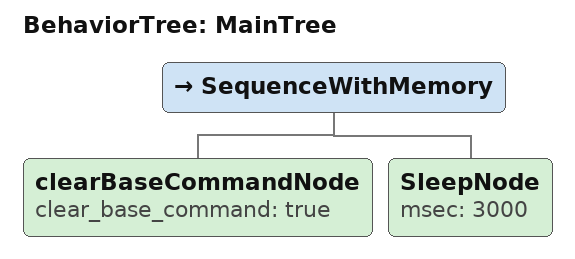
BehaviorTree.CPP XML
<root BTCPP_format="4">
    <BehaviorTree ID="MainTree">
        <SequenceWithMemory>

            <!-- Clear Base Command-->
            <clearBaseCommandNode clear_base_command="true" />
            <SleepNode msec="3000" />

        </SequenceWithMemory>
    </BehaviorTree>
</root>
